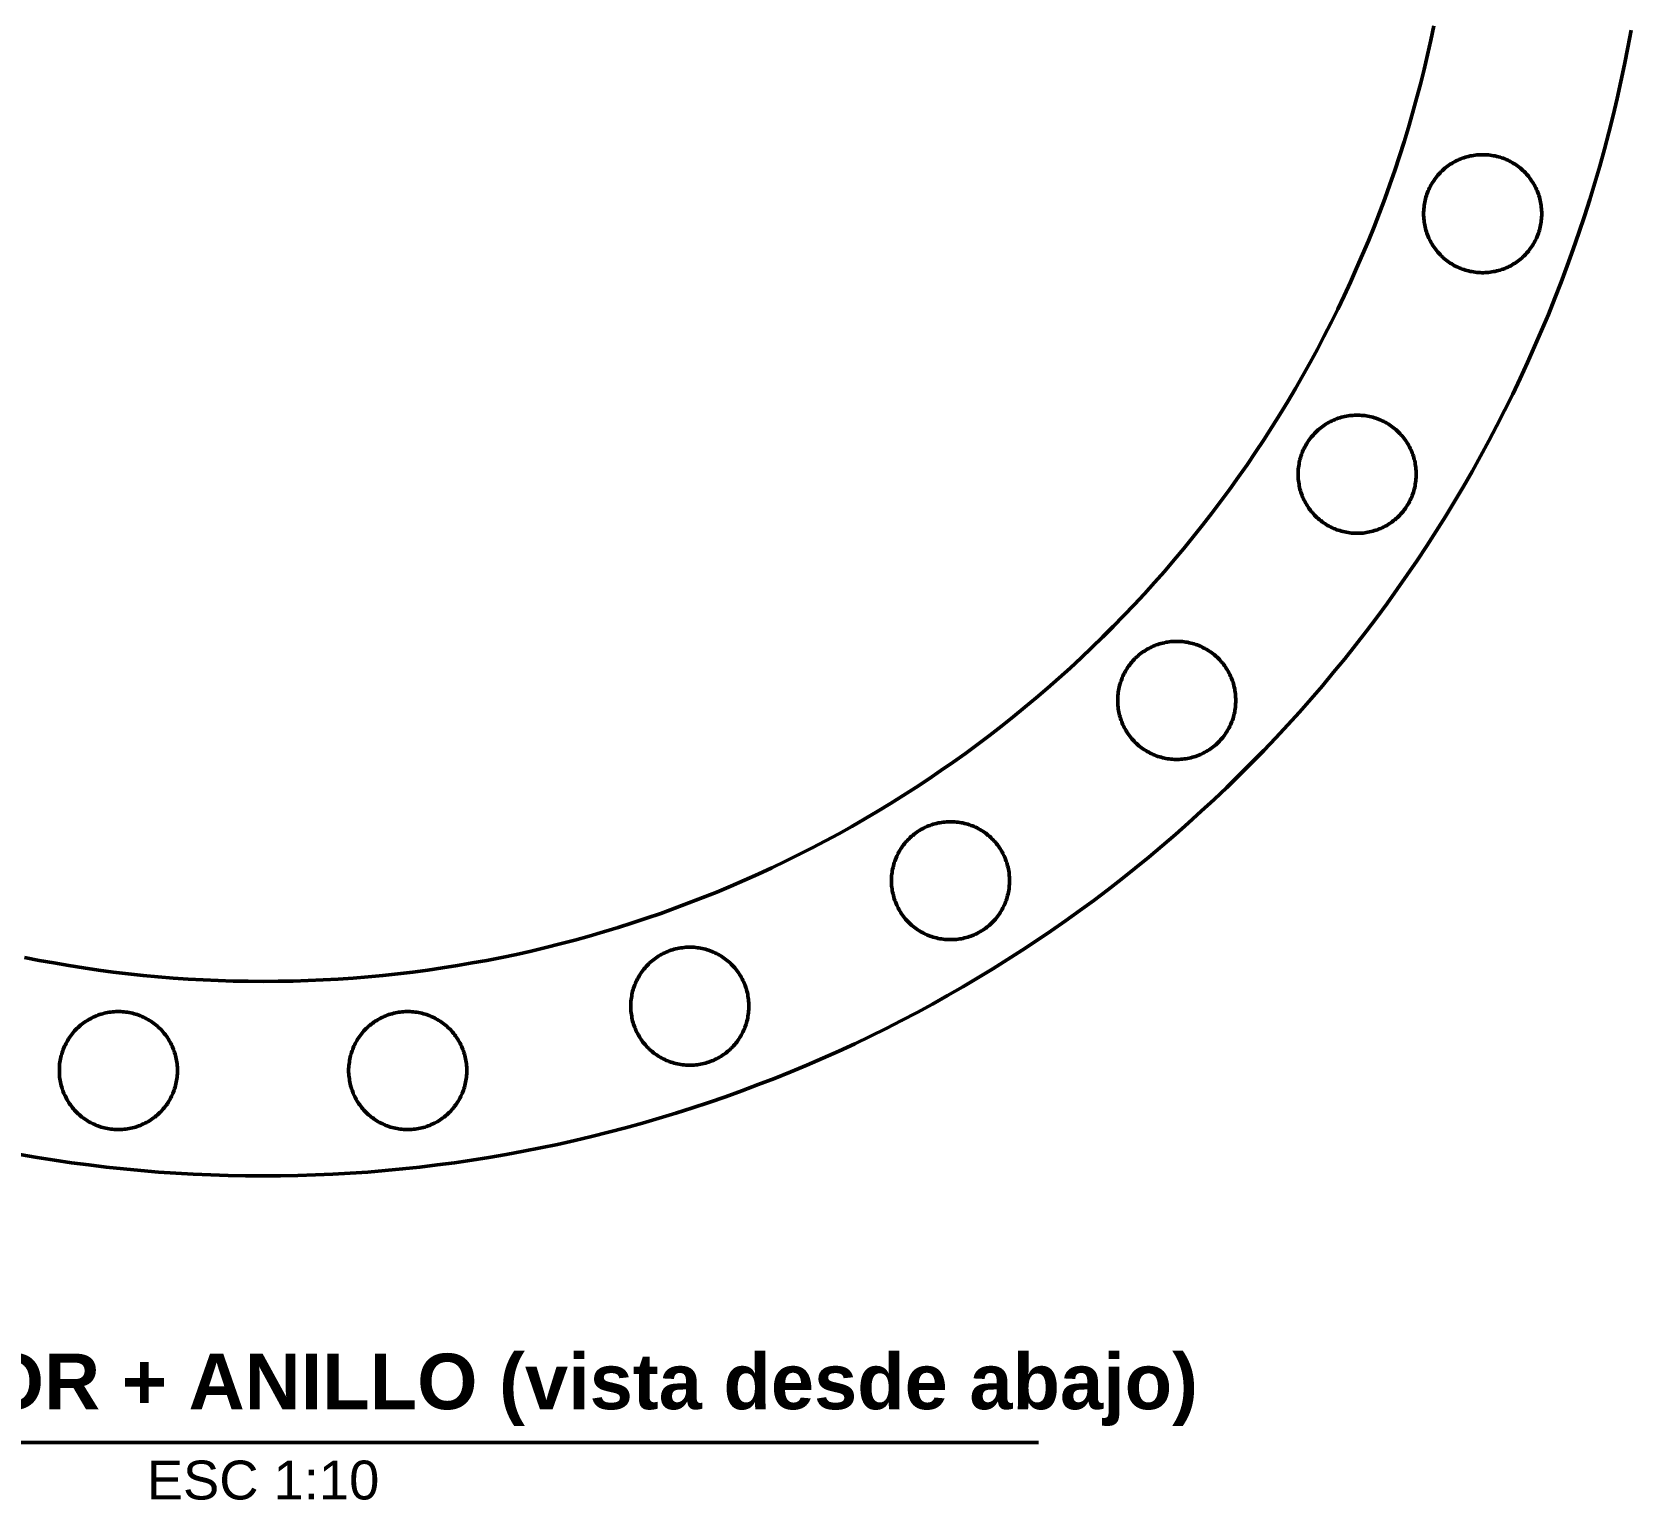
# Model space of a CAD drawing. Header units: millimetres. Extents: x 0 to 841, y 0 to 594.
# Drawn here: x 383.4 to 498.5, y 306.7 to 412.4 of the extents above; entities that cross this region are included whole.
import ezdxf
from ezdxf.enums import TextEntityAlignment as Align

# ---------------------------------------------------------------- set-up
doc = ezdxf.new("R2010")
doc.units = ezdxf.units.MM
doc.layers.add('TXT', color=7, linetype='CONTINUOUS', lineweight=25)
doc.layers.add('VIS', color=7, linetype='CONTINUOUS', lineweight=50)
doc.styles.add('STD', font='LiberationSans-Regular.ttf')
doc.styles.add('STDB', font='LiberationSans-Bold.ttf')

msp = doc.modelspace()

# ---------------------------------------------------------------- linework, layer by layer
at = {"layer": 'VIS'}
msp.add_line((344.2, 310.8), (455.8, 310.8), dxfattribs=at)
for points in [[(498.46, 412.5), (498.23, 411.26), (497.99, 410.03), (497.73, 408.8), (497.45, 407.57), (497.16, 406.35), (496.86, 405.13), (496.54, 403.92), (496.2, 402.7), (495.85, 401.5), (495.49, 400.3), (495.11, 399.1), (494.71, 397.91), (494.3, 396.72), (493.87, 395.54), (493.43, 394.36), (492.98, 393.19), (492.51, 392.02), (492.02, 390.86), (491.52, 389.71), (491.01, 388.56), (490.48, 387.42), (489.94, 386.29), (489.38, 385.16), (488.81, 384.04), (488.23, 382.93), (487.63, 381.82), (487.02, 380.73), (486.39, 379.64), (485.75, 378.56), (485.1, 377.48), (484.43, 376.42), (483.75, 375.36), (483.06, 374.31), (482.35, 373.27), (481.63, 372.24), (480.9, 371.22), (480.16, 370.21), (479.4, 369.21), (478.63, 368.21), (477.85, 367.23), (477.05, 366.26), (476.24, 365.29), (475.43, 364.34), (474.59, 363.4), (473.75, 362.47), (472.9, 361.55), (472.03, 360.63), (471.15, 359.74), (470.26, 358.85), (469.37, 357.97), (468.45, 357.1), (467.53, 356.25), (466.6, 355.41), (465.66, 354.57), (464.71, 353.76), (463.74, 352.95), (462.77, 352.15), (461.79, 351.37), (460.79, 350.6), (459.79, 349.84), (458.78, 349.1), (457.76, 348.37), (456.73, 347.65), (455.69, 346.94), (454.64, 346.25), (453.58, 345.57), (452.52, 344.9), (451.44, 344.25), (450.36, 343.61), (449.27, 342.98), (448.18, 342.37), (447.07, 341.77), (445.96, 341.19), (444.84, 340.62), (443.71, 340.06), (442.58, 339.52), (441.44, 338.99), (440.29, 338.48), (439.14, 337.98), (437.98, 337.49), (436.81, 337.02), (435.64, 336.57), (434.46, 336.13), (433.28, 335.7), (432.09, 335.29), (430.9, 334.89), (429.7, 334.51), (428.5, 334.15), (427.3, 333.8), (426.08, 333.46), (424.87, 333.14), (423.65, 332.84), (422.43, 332.55), (421.2, 332.27), (419.97, 332.01), (418.74, 331.77), (417.5, 331.54), (416.26, 331.33), (415.02, 331.13), (413.78, 330.95), (412.53, 330.79), (411.29, 330.64), (410.04, 330.5), (408.79, 330.39), (407.53, 330.28), (406.28, 330.2), (405.02, 330.13), (403.77, 330.07), (402.51, 330.03), (401.26, 330.01), (400, 330), (398.74, 330.01), (397.49, 330.03), (396.23, 330.07), (394.98, 330.13), (393.72, 330.2), (392.47, 330.28), (391.21, 330.39), (389.96, 330.5), (388.71, 330.64), (387.47, 330.79), (386.22, 330.95), (384.98, 331.13), (383.74, 331.33), (382.5, 331.54)], [(484.27, 412.82), (484.05, 411.77), (483.81, 410.71), (483.56, 409.66), (483.3, 408.61), (483.02, 407.57), (482.73, 406.53), (482.43, 405.49), (482.12, 404.45), (481.79, 403.42), (481.45, 402.4), (481.1, 401.38), (480.73, 400.36), (480.35, 399.35), (479.96, 398.34), (479.56, 397.34), (479.14, 396.34), (478.71, 395.35), (478.27, 394.36), (477.82, 393.38), (477.35, 392.41), (476.87, 391.44), (476.38, 390.48), (475.88, 389.52), (475.36, 388.57), (474.84, 387.63), (474.3, 386.69), (473.75, 385.76), (473.19, 384.83), (472.61, 383.92), (472.03, 383.01), (471.43, 382.11), (470.82, 381.21), (470.21, 380.33), (469.58, 379.45), (468.93, 378.58), (468.28, 377.72), (467.62, 376.86), (466.95, 376.02), (466.26, 375.18), (465.57, 374.35), (464.87, 373.53), (464.15, 372.72), (463.43, 371.92), (462.69, 371.13), (461.95, 370.35), (461.19, 369.57), (460.43, 368.81), (459.65, 368.05), (458.87, 367.31), (458.08, 366.57), (457.28, 365.85), (456.47, 365.13), (455.65, 364.43), (454.82, 363.74), (453.98, 363.05), (453.14, 362.38), (452.28, 361.72), (451.42, 361.07), (450.55, 360.42), (449.67, 359.79), (448.79, 359.18), (447.89, 358.57), (446.99, 357.97), (446.08, 357.39), (445.17, 356.81), (444.24, 356.25), (443.31, 355.7), (442.37, 355.16), (441.43, 354.64), (440.48, 354.12), (439.52, 353.62), (438.56, 353.13), (437.59, 352.65), (436.62, 352.18), (435.64, 351.73), (434.65, 351.29), (433.66, 350.86), (432.66, 350.44), (431.66, 350.04), (430.65, 349.65), (429.64, 349.27), (428.62, 348.9), (427.6, 348.55), (426.58, 348.21), (425.55, 347.88), (424.51, 347.57), (423.47, 347.27), (422.43, 346.98), (421.39, 346.7), (420.34, 346.44), (419.29, 346.19), (418.23, 345.95), (417.18, 345.73), (416.11, 345.52), (415.05, 345.33), (413.99, 345.15), (412.92, 344.98), (411.85, 344.82), (410.78, 344.68), (409.71, 344.55), (408.63, 344.43), (407.56, 344.33), (406.48, 344.24), (405.4, 344.17), (404.32, 344.11), (403.24, 344.06), (402.16, 344.03), (401.08, 344.01), (400, 344), (398.92, 344.01), (397.84, 344.03), (396.76, 344.06), (395.68, 344.11), (394.6, 344.17), (393.52, 344.24), (392.44, 344.33), (391.37, 344.43), (390.29, 344.55), (389.22, 344.68), (388.15, 344.82), (387.08, 344.98), (386.01, 345.15), (384.95, 345.33), (383.89, 345.52), (382.82, 345.73)], [(484.27, 412.82), (484.05, 411.77), (483.81, 410.71), (483.56, 409.66), (483.3, 408.61), (483.02, 407.57), (482.73, 406.53), (482.43, 405.49), (482.12, 404.45), (481.79, 403.42), (481.45, 402.4), (481.1, 401.38), (480.73, 400.36), (480.35, 399.35), (479.96, 398.34), (479.56, 397.34), (479.14, 396.34), (478.71, 395.35), (478.27, 394.36), (477.82, 393.38), (477.35, 392.41), (476.87, 391.44), (476.38, 390.48), (475.88, 389.52), (475.36, 388.57), (474.84, 387.63), (474.3, 386.69), (473.75, 385.76), (473.19, 384.83), (472.61, 383.92), (472.03, 383.01), (471.43, 382.11), (470.82, 381.21), (470.21, 380.33), (469.58, 379.45), (468.93, 378.58), (468.28, 377.72), (467.62, 376.86), (466.95, 376.02), (466.26, 375.18), (465.57, 374.35), (464.87, 373.53), (464.15, 372.72), (463.43, 371.92), (462.69, 371.13), (461.95, 370.35), (461.19, 369.57), (460.43, 368.81), (459.65, 368.05), (458.87, 367.31), (458.08, 366.57), (457.28, 365.85), (456.47, 365.13), (455.65, 364.43), (454.82, 363.74), (453.98, 363.05), (453.14, 362.38), (452.28, 361.72), (451.42, 361.07), (450.55, 360.42), (449.67, 359.79), (448.79, 359.18), (447.89, 358.57), (446.99, 357.97), (446.08, 357.39), (445.17, 356.81), (444.24, 356.25), (443.31, 355.7), (442.37, 355.16), (441.43, 354.64), (440.48, 354.12), (439.52, 353.62), (438.56, 353.13), (437.59, 352.65), (436.62, 352.18), (435.64, 351.73), (434.65, 351.29), (433.66, 350.86), (432.66, 350.44), (431.66, 350.04), (430.65, 349.65), (429.64, 349.27), (428.62, 348.9), (427.6, 348.55), (426.58, 348.21), (425.55, 347.88), (424.51, 347.57), (423.47, 347.27), (422.43, 346.98), (421.39, 346.7), (420.34, 346.44), (419.29, 346.19), (418.23, 345.95), (417.18, 345.73), (416.11, 345.52), (415.05, 345.33), (413.99, 345.15), (412.92, 344.98), (411.85, 344.82), (410.78, 344.68), (409.71, 344.55), (408.63, 344.43), (407.56, 344.33), (406.48, 344.24), (405.4, 344.17), (404.32, 344.11), (403.24, 344.06), (402.16, 344.03), (401.08, 344.01), (400, 344), (398.92, 344.01), (397.84, 344.03), (396.76, 344.06), (395.68, 344.11), (394.6, 344.17), (393.52, 344.24), (392.44, 344.33), (391.37, 344.43), (390.29, 344.55), (389.22, 344.68), (388.15, 344.82), (387.08, 344.98), (386.01, 345.15), (384.95, 345.33), (383.89, 345.52), (382.82, 345.73)], [(492.03, 399.28), (492.03, 399.4), (492.02, 399.52), (492.02, 399.64), (492, 399.76), (491.99, 399.88), (491.97, 400), (491.95, 400.12), (491.92, 400.24), (491.89, 400.35), (491.86, 400.47), (491.83, 400.59), (491.79, 400.7), (491.75, 400.81), (491.7, 400.92), (491.65, 401.03), (491.6, 401.14), (491.55, 401.25), (491.49, 401.36), (491.43, 401.46), (491.37, 401.56), (491.3, 401.66), (491.23, 401.76), (491.16, 401.86), (491.09, 401.95), (491.01, 402.05), (490.93, 402.14), (490.85, 402.22), (490.77, 402.31), (490.68, 402.39), (490.59, 402.47), (490.5, 402.55), (490.4, 402.63), (490.31, 402.7), (490.21, 402.77), (490.11, 402.84), (490.01, 402.9), (489.91, 402.96), (489.8, 403.02), (489.69, 403.08), (489.59, 403.13), (489.48, 403.18), (489.37, 403.23), (489.25, 403.27), (489.14, 403.31), (489.03, 403.35), (488.91, 403.38), (488.79, 403.41), (488.68, 403.44), (488.56, 403.46), (488.44, 403.48), (488.32, 403.5), (488.2, 403.51), (488.08, 403.52), (487.96, 403.53), (487.84, 403.53), (487.72, 403.53), (487.6, 403.53), (487.48, 403.52), (487.36, 403.51), (487.24, 403.5), (487.12, 403.48), (487, 403.46), (486.89, 403.44), (486.77, 403.41), (486.65, 403.38), (486.54, 403.35), (486.42, 403.31), (486.31, 403.27), (486.2, 403.23), (486.09, 403.18), (485.98, 403.13), (485.87, 403.08), (485.76, 403.02), (485.66, 402.96), (485.55, 402.9), (485.45, 402.84), (485.35, 402.77), (485.25, 402.7), (485.16, 402.63), (485.06, 402.55), (484.97, 402.47), (484.88, 402.39), (484.8, 402.31), (484.71, 402.22), (484.63, 402.14), (484.55, 402.05), (484.47, 401.95), (484.4, 401.86), (484.33, 401.76), (484.26, 401.66), (484.19, 401.56), (484.13, 401.46), (484.07, 401.36), (484.01, 401.25), (483.96, 401.14), (483.91, 401.03), (483.86, 400.92), (483.82, 400.81), (483.77, 400.7), (483.74, 400.59), (483.7, 400.47), (483.67, 400.35), (483.64, 400.24), (483.61, 400.12), (483.59, 400), (483.57, 399.88), (483.56, 399.76), (483.55, 399.64), (483.54, 399.52), (483.53, 399.4), (483.53, 399.28), (483.53, 399.16), (483.54, 399.04), (483.55, 398.92), (483.56, 398.8), (483.57, 398.68), (483.59, 398.57), (483.61, 398.45), (483.64, 398.33), (483.67, 398.21), (483.7, 398.1), (483.74, 397.98), (483.77, 397.87), (483.82, 397.76), (483.86, 397.64), (483.91, 397.53), (483.96, 397.42), (484.01, 397.32), (484.07, 397.21), (484.13, 397.11), (484.19, 397), (484.26, 396.9), (484.33, 396.81), (484.4, 396.71), (484.47, 396.61), (484.55, 396.52), (484.63, 396.43), (484.71, 396.34), (484.8, 396.26), (484.88, 396.17), (484.97, 396.09), (485.06, 396.02), (485.16, 395.94), (485.25, 395.87), (485.35, 395.8), (485.45, 395.73), (485.55, 395.67), (485.66, 395.6), (485.76, 395.54), (485.87, 395.49), (485.98, 395.44), (486.09, 395.39), (486.2, 395.34), (486.31, 395.3), (486.42, 395.26), (486.54, 395.22), (486.65, 395.19), (486.77, 395.16), (486.89, 395.13), (487, 395.11), (487.12, 395.09), (487.24, 395.07), (487.36, 395.05), (487.48, 395.04), (487.6, 395.04), (487.72, 395.03), (487.84, 395.03), (487.96, 395.04), (488.08, 395.04), (488.2, 395.05), (488.32, 395.07), (488.44, 395.09), (488.56, 395.11), (488.68, 395.13), (488.79, 395.16), (488.91, 395.19), (489.03, 395.22), (489.14, 395.26), (489.25, 395.3), (489.37, 395.34), (489.48, 395.39), (489.59, 395.44), (489.69, 395.49), (489.8, 395.54), (489.91, 395.6), (490.01, 395.67), (490.11, 395.73), (490.21, 395.8), (490.31, 395.87), (490.4, 395.94), (490.5, 396.02), (490.59, 396.09), (490.68, 396.17), (490.77, 396.26), (490.85, 396.34), (490.93, 396.43), (491.01, 396.52), (491.09, 396.61), (491.16, 396.71), (491.23, 396.81), (491.3, 396.9), (491.37, 397), (491.43, 397.11), (491.49, 397.21), (491.55, 397.32), (491.6, 397.42), (491.65, 397.53), (491.7, 397.64), (491.75, 397.76), (491.79, 397.87), (491.83, 397.98), (491.86, 398.1), (491.89, 398.21), (491.92, 398.33), (491.95, 398.45), (491.97, 398.57), (491.99, 398.68), (492, 398.8), (492.02, 398.92), (492.02, 399.04), (492.03, 399.16), (492.03, 399.28)], [(483, 380.52), (482.99, 380.64), (482.99, 380.76), (482.98, 380.88), (482.97, 381), (482.95, 381.12), (482.93, 381.24), (482.91, 381.36), (482.89, 381.48), (482.86, 381.59), (482.83, 381.71), (482.79, 381.82), (482.75, 381.94), (482.71, 382.05), (482.67, 382.16), (482.62, 382.27), (482.57, 382.38), (482.51, 382.49), (482.46, 382.59), (482.4, 382.7), (482.33, 382.8), (482.27, 382.9), (482.2, 383), (482.13, 383.1), (482.05, 383.19), (481.98, 383.28), (481.9, 383.37), (481.81, 383.46), (481.73, 383.55), (481.64, 383.63), (481.55, 383.71), (481.46, 383.79), (481.37, 383.87), (481.27, 383.94), (481.17, 384.01), (481.08, 384.08), (480.97, 384.14), (480.87, 384.2), (480.77, 384.26), (480.66, 384.32), (480.55, 384.37), (480.44, 384.42), (480.33, 384.46), (480.22, 384.51), (480.1, 384.55), (479.99, 384.58), (479.87, 384.62), (479.76, 384.65), (479.64, 384.68), (479.52, 384.7), (479.4, 384.72), (479.29, 384.74), (479.17, 384.75), (479.05, 384.76), (478.93, 384.77), (478.81, 384.77), (478.69, 384.77), (478.56, 384.77), (478.44, 384.76), (478.33, 384.75), (478.21, 384.74), (478.09, 384.72), (477.97, 384.7), (477.85, 384.68), (477.73, 384.65), (477.62, 384.62), (477.5, 384.58), (477.39, 384.55), (477.27, 384.51), (477.16, 384.46), (477.05, 384.42), (476.94, 384.37), (476.83, 384.32), (476.73, 384.26), (476.62, 384.2), (476.52, 384.14), (476.42, 384.08), (476.32, 384.01), (476.22, 383.94), (476.12, 383.87), (476.03, 383.79), (475.94, 383.71), (475.85, 383.63), (475.76, 383.55), (475.68, 383.46), (475.6, 383.37), (475.52, 383.28), (475.44, 383.19), (475.36, 383.1), (475.29, 383), (475.22, 382.9), (475.16, 382.8), (475.1, 382.7), (475.04, 382.59), (474.98, 382.49), (474.92, 382.38), (474.87, 382.27), (474.82, 382.16), (474.78, 382.05), (474.74, 381.94), (474.7, 381.82), (474.66, 381.71), (474.63, 381.59), (474.6, 381.48), (474.58, 381.36), (474.56, 381.24), (474.54, 381.12), (474.52, 381), (474.51, 380.88), (474.5, 380.76), (474.5, 380.64), (474.5, 380.52), (474.5, 380.4), (474.5, 380.28), (474.51, 380.16), (474.52, 380.04), (474.54, 379.92), (474.56, 379.8), (474.58, 379.68), (474.6, 379.57), (474.63, 379.45), (474.66, 379.33), (474.7, 379.22), (474.74, 379.11), (474.78, 378.99), (474.82, 378.88), (474.87, 378.77), (474.92, 378.66), (474.98, 378.55), (475.04, 378.45), (475.1, 378.34), (475.16, 378.24), (475.22, 378.14), (475.29, 378.04), (475.36, 377.95), (475.44, 377.85), (475.52, 377.76), (475.6, 377.67), (475.68, 377.58), (475.76, 377.49), (475.85, 377.41), (475.94, 377.33), (476.03, 377.25), (476.12, 377.18), (476.22, 377.1), (476.32, 377.03), (476.42, 376.97), (476.52, 376.9), (476.62, 376.84), (476.73, 376.78), (476.83, 376.73), (476.94, 376.67), (477.05, 376.62), (477.16, 376.58), (477.27, 376.53), (477.39, 376.49), (477.5, 376.46), (477.62, 376.42), (477.73, 376.39), (477.85, 376.37), (477.97, 376.34), (478.09, 376.32), (478.21, 376.31), (478.33, 376.29), (478.44, 376.28), (478.56, 376.27), (478.69, 376.27), (478.81, 376.27), (478.93, 376.27), (479.05, 376.28), (479.17, 376.29), (479.29, 376.31), (479.4, 376.32), (479.52, 376.34), (479.64, 376.37), (479.76, 376.39), (479.87, 376.42), (479.99, 376.46), (480.1, 376.49), (480.22, 376.53), (480.33, 376.58), (480.44, 376.62), (480.55, 376.67), (480.66, 376.73), (480.77, 376.78), (480.87, 376.84), (480.97, 376.9), (481.08, 376.97), (481.17, 377.03), (481.27, 377.1), (481.37, 377.18), (481.46, 377.25), (481.55, 377.33), (481.64, 377.41), (481.73, 377.49), (481.81, 377.58), (481.9, 377.67), (481.98, 377.76), (482.05, 377.85), (482.13, 377.95), (482.2, 378.04), (482.27, 378.14), (482.33, 378.24), (482.4, 378.34), (482.46, 378.45), (482.51, 378.55), (482.57, 378.66), (482.62, 378.77), (482.67, 378.88), (482.71, 378.99), (482.75, 379.11), (482.79, 379.22), (482.83, 379.33), (482.86, 379.45), (482.89, 379.57), (482.91, 379.68), (482.93, 379.8), (482.95, 379.92), (482.97, 380.04), (482.98, 380.16), (482.99, 380.28), (482.99, 380.4), (483, 380.52)], [(470.01, 364.24), (470.01, 364.36), (470, 364.48), (470, 364.6), (469.98, 364.72), (469.97, 364.84), (469.95, 364.96), (469.93, 365.08), (469.9, 365.19), (469.87, 365.31), (469.84, 365.43), (469.81, 365.54), (469.77, 365.65), (469.73, 365.77), (469.68, 365.88), (469.63, 365.99), (469.58, 366.1), (469.53, 366.21), (469.47, 366.31), (469.41, 366.42), (469.35, 366.52), (469.28, 366.62), (469.21, 366.72), (469.14, 366.81), (469.07, 366.91), (468.99, 367), (468.91, 367.09), (468.83, 367.18), (468.74, 367.27), (468.66, 367.35), (468.57, 367.43), (468.48, 367.51), (468.38, 367.58), (468.29, 367.66), (468.19, 367.73), (468.09, 367.79), (467.99, 367.86), (467.89, 367.92), (467.78, 367.98), (467.67, 368.03), (467.57, 368.09), (467.46, 368.14), (467.35, 368.18), (467.23, 368.23), (467.12, 368.27), (467.01, 368.3), (466.89, 368.34), (466.77, 368.37), (466.66, 368.39), (466.54, 368.42), (466.42, 368.44), (466.3, 368.45), (466.18, 368.47), (466.06, 368.48), (465.94, 368.49), (465.82, 368.49), (465.7, 368.49), (465.58, 368.49), (465.46, 368.48), (465.34, 368.47), (465.22, 368.45), (465.1, 368.44), (464.98, 368.42), (464.87, 368.39), (464.75, 368.37), (464.63, 368.34), (464.52, 368.3), (464.4, 368.27), (464.29, 368.23), (464.18, 368.18), (464.07, 368.14), (463.96, 368.09), (463.85, 368.03), (463.74, 367.98), (463.64, 367.92), (463.53, 367.86), (463.43, 367.79), (463.33, 367.73), (463.23, 367.66), (463.14, 367.58), (463.04, 367.51), (462.95, 367.43), (462.86, 367.35), (462.78, 367.27), (462.69, 367.18), (462.61, 367.09), (462.53, 367), (462.45, 366.91), (462.38, 366.81), (462.31, 366.72), (462.24, 366.62), (462.17, 366.52), (462.11, 366.42), (462.05, 366.31), (461.99, 366.21), (461.94, 366.1), (461.89, 365.99), (461.84, 365.88), (461.8, 365.77), (461.75, 365.65), (461.72, 365.54), (461.68, 365.43), (461.65, 365.31), (461.62, 365.19), (461.59, 365.08), (461.57, 364.96), (461.55, 364.84), (461.54, 364.72), (461.53, 364.6), (461.52, 364.48), (461.51, 364.36), (461.51, 364.24), (461.51, 364.12), (461.52, 364), (461.53, 363.88), (461.54, 363.76), (461.55, 363.64), (461.57, 363.52), (461.59, 363.4), (461.62, 363.28), (461.65, 363.17), (461.68, 363.05), (461.72, 362.94), (461.75, 362.82), (461.8, 362.71), (461.84, 362.6), (461.89, 362.49), (461.94, 362.38), (461.99, 362.27), (462.05, 362.17), (462.11, 362.06), (462.17, 361.96), (462.24, 361.86), (462.31, 361.76), (462.38, 361.66), (462.45, 361.57), (462.53, 361.48), (462.61, 361.39), (462.69, 361.3), (462.78, 361.21), (462.86, 361.13), (462.95, 361.05), (463.04, 360.97), (463.14, 360.89), (463.23, 360.82), (463.33, 360.75), (463.43, 360.68), (463.53, 360.62), (463.64, 360.56), (463.74, 360.5), (463.85, 360.44), (463.96, 360.39), (464.07, 360.34), (464.18, 360.3), (464.29, 360.25), (464.4, 360.21), (464.52, 360.18), (464.63, 360.14), (464.75, 360.11), (464.87, 360.08), (464.98, 360.06), (465.1, 360.04), (465.22, 360.02), (465.34, 360.01), (465.46, 360), (465.58, 359.99), (465.7, 359.99), (465.82, 359.99), (465.94, 359.99), (466.06, 360), (466.18, 360.01), (466.3, 360.02), (466.42, 360.04), (466.54, 360.06), (466.66, 360.08), (466.77, 360.11), (466.89, 360.14), (467.01, 360.18), (467.12, 360.21), (467.23, 360.25), (467.35, 360.3), (467.46, 360.34), (467.57, 360.39), (467.67, 360.44), (467.78, 360.5), (467.89, 360.56), (467.99, 360.62), (468.09, 360.68), (468.19, 360.75), (468.29, 360.82), (468.38, 360.89), (468.48, 360.97), (468.57, 361.05), (468.66, 361.13), (468.74, 361.21), (468.83, 361.3), (468.91, 361.39), (468.99, 361.48), (469.07, 361.57), (469.14, 361.66), (469.21, 361.76), (469.28, 361.86), (469.35, 361.96), (469.41, 362.06), (469.47, 362.17), (469.53, 362.27), (469.58, 362.38), (469.63, 362.49), (469.68, 362.6), (469.73, 362.71), (469.77, 362.82), (469.81, 362.94), (469.84, 363.05), (469.87, 363.17), (469.9, 363.28), (469.93, 363.4), (469.95, 363.52), (469.97, 363.64), (469.98, 363.76), (470, 363.88), (470, 364), (470.01, 364.12), (470.01, 364.24)], [(453.73, 351.25), (453.73, 351.37), (453.72, 351.5), (453.71, 351.62), (453.7, 351.73), (453.69, 351.85), (453.67, 351.97), (453.65, 352.09), (453.62, 352.21), (453.59, 352.33), (453.56, 352.44), (453.52, 352.56), (453.49, 352.67), (453.44, 352.78), (453.4, 352.89), (453.35, 353.01), (453.3, 353.11), (453.25, 353.22), (453.19, 353.33), (453.13, 353.43), (453.07, 353.53), (453, 353.63), (452.93, 353.73), (452.86, 353.83), (452.79, 353.92), (452.71, 354.02), (452.63, 354.11), (452.55, 354.2), (452.46, 354.28), (452.38, 354.36), (452.29, 354.45), (452.2, 354.52), (452.1, 354.6), (452.01, 354.67), (451.91, 354.74), (451.81, 354.81), (451.71, 354.87), (451.6, 354.94), (451.5, 354.99), (451.39, 355.05), (451.28, 355.1), (451.17, 355.15), (451.06, 355.2), (450.95, 355.24), (450.84, 355.28), (450.72, 355.32), (450.61, 355.35), (450.49, 355.38), (450.37, 355.41), (450.26, 355.43), (450.14, 355.45), (450.02, 355.47), (449.9, 355.48), (449.78, 355.49), (449.66, 355.5), (449.54, 355.5), (449.42, 355.5), (449.3, 355.5), (449.18, 355.49), (449.06, 355.48), (448.94, 355.47), (448.82, 355.45), (448.7, 355.43), (448.58, 355.41), (448.47, 355.38), (448.35, 355.35), (448.23, 355.32), (448.12, 355.28), (448.01, 355.24), (447.89, 355.2), (447.78, 355.15), (447.67, 355.1), (447.57, 355.05), (447.46, 354.99), (447.35, 354.94), (447.25, 354.87), (447.15, 354.81), (447.05, 354.74), (446.95, 354.67), (446.86, 354.6), (446.76, 354.52), (446.67, 354.45), (446.58, 354.36), (446.5, 354.28), (446.41, 354.2), (446.33, 354.11), (446.25, 354.02), (446.17, 353.92), (446.1, 353.83), (446.03, 353.73), (445.96, 353.63), (445.89, 353.53), (445.83, 353.43), (445.77, 353.33), (445.71, 353.22), (445.66, 353.11), (445.61, 353.01), (445.56, 352.89), (445.51, 352.78), (445.47, 352.67), (445.43, 352.56), (445.4, 352.44), (445.37, 352.33), (445.34, 352.21), (445.31, 352.09), (445.29, 351.97), (445.27, 351.85), (445.26, 351.73), (445.24, 351.62), (445.24, 351.5), (445.23, 351.37), (445.23, 351.25), (445.23, 351.13), (445.24, 351.01), (445.24, 350.89), (445.26, 350.77), (445.27, 350.66), (445.29, 350.54), (445.31, 350.42), (445.34, 350.3), (445.37, 350.18), (445.4, 350.07), (445.43, 349.95), (445.47, 349.84), (445.51, 349.73), (445.56, 349.61), (445.61, 349.5), (445.66, 349.4), (445.71, 349.29), (445.77, 349.18), (445.83, 349.08), (445.89, 348.98), (445.96, 348.87), (446.03, 348.78), (446.1, 348.68), (446.17, 348.58), (446.25, 348.49), (446.33, 348.4), (446.41, 348.31), (446.5, 348.23), (446.58, 348.15), (446.67, 348.06), (446.76, 347.99), (446.86, 347.91), (446.95, 347.84), (447.05, 347.77), (447.15, 347.7), (447.25, 347.64), (447.35, 347.57), (447.46, 347.52), (447.57, 347.46), (447.67, 347.41), (447.78, 347.36), (447.89, 347.31), (448.01, 347.27), (448.12, 347.23), (448.23, 347.19), (448.35, 347.16), (448.47, 347.13), (448.58, 347.1), (448.7, 347.08), (448.82, 347.06), (448.94, 347.04), (449.06, 347.03), (449.18, 347.02), (449.3, 347.01), (449.42, 347.01), (449.54, 347.01), (449.66, 347.01), (449.78, 347.02), (449.9, 347.03), (450.02, 347.04), (450.14, 347.06), (450.26, 347.08), (450.37, 347.1), (450.49, 347.13), (450.61, 347.16), (450.72, 347.19), (450.84, 347.23), (450.95, 347.27), (451.06, 347.31), (451.17, 347.36), (451.28, 347.41), (451.39, 347.46), (451.5, 347.52), (451.6, 347.57), (451.71, 347.64), (451.81, 347.7), (451.91, 347.77), (452.01, 347.84), (452.1, 347.91), (452.2, 347.99), (452.29, 348.06), (452.38, 348.15), (452.46, 348.23), (452.55, 348.31), (452.63, 348.4), (452.71, 348.49), (452.79, 348.58), (452.86, 348.68), (452.93, 348.78), (453, 348.87), (453.07, 348.98), (453.13, 349.08), (453.19, 349.18), (453.25, 349.29), (453.3, 349.4), (453.35, 349.5), (453.4, 349.61), (453.44, 349.73), (453.49, 349.84), (453.52, 349.95), (453.56, 350.07), (453.59, 350.18), (453.62, 350.3), (453.65, 350.42), (453.67, 350.54), (453.69, 350.66), (453.7, 350.77), (453.71, 350.89), (453.72, 351.01), (453.73, 351.13), (453.73, 351.25)], [(434.97, 342.22), (434.96, 342.34), (434.96, 342.46), (434.95, 342.58), (434.94, 342.7), (434.92, 342.82), (434.9, 342.94), (434.88, 343.06), (434.86, 343.17), (434.83, 343.29), (434.8, 343.41), (434.76, 343.52), (434.72, 343.63), (434.68, 343.75), (434.64, 343.86), (434.59, 343.97), (434.54, 344.08), (434.48, 344.19), (434.43, 344.29), (434.37, 344.4), (434.3, 344.5), (434.24, 344.6), (434.17, 344.7), (434.1, 344.79), (434.02, 344.89), (433.95, 344.98), (433.87, 345.07), (433.78, 345.16), (433.7, 345.25), (433.61, 345.33), (433.52, 345.41), (433.43, 345.49), (433.34, 345.56), (433.24, 345.64), (433.15, 345.71), (433.05, 345.77), (432.94, 345.84), (432.84, 345.9), (432.74, 345.96), (432.63, 346.01), (432.52, 346.07), (432.41, 346.12), (432.3, 346.16), (432.19, 346.21), (432.07, 346.25), (431.96, 346.28), (431.84, 346.32), (431.73, 346.35), (431.61, 346.37), (431.49, 346.4), (431.37, 346.42), (431.26, 346.43), (431.14, 346.45), (431.02, 346.46), (430.9, 346.47), (430.78, 346.47), (430.66, 346.47), (430.54, 346.47), (430.42, 346.46), (430.3, 346.45), (430.18, 346.43), (430.06, 346.42), (429.94, 346.4), (429.82, 346.37), (429.7, 346.35), (429.59, 346.32), (429.47, 346.28), (429.36, 346.25), (429.24, 346.21), (429.13, 346.16), (429.02, 346.12), (428.91, 346.07), (428.8, 346.01), (428.7, 345.96), (428.59, 345.9), (428.49, 345.84), (428.39, 345.77), (428.29, 345.71), (428.19, 345.64), (428.09, 345.56), (428, 345.49), (427.91, 345.41), (427.82, 345.33), (427.73, 345.25), (427.65, 345.16), (427.57, 345.07), (427.49, 344.98), (427.41, 344.89), (427.34, 344.79), (427.26, 344.7), (427.19, 344.6), (427.13, 344.5), (427.07, 344.4), (427.01, 344.29), (426.95, 344.19), (426.89, 344.08), (426.84, 343.97), (426.8, 343.86), (426.75, 343.75), (426.71, 343.63), (426.67, 343.52), (426.64, 343.41), (426.6, 343.29), (426.57, 343.17), (426.55, 343.06), (426.53, 342.94), (426.51, 342.82), (426.49, 342.7), (426.48, 342.58), (426.47, 342.46), (426.47, 342.34), (426.47, 342.22), (426.47, 342.1), (426.47, 341.98), (426.48, 341.86), (426.49, 341.74), (426.51, 341.62), (426.53, 341.5), (426.55, 341.38), (426.57, 341.26), (426.6, 341.15), (426.64, 341.03), (426.67, 340.92), (426.71, 340.8), (426.75, 340.69), (426.8, 340.58), (426.84, 340.47), (426.89, 340.36), (426.95, 340.25), (427.01, 340.15), (427.07, 340.04), (427.13, 339.94), (427.19, 339.84), (427.26, 339.74), (427.34, 339.64), (427.41, 339.55), (427.49, 339.46), (427.57, 339.37), (427.65, 339.28), (427.73, 339.19), (427.82, 339.11), (427.91, 339.03), (428, 338.95), (428.09, 338.87), (428.19, 338.8), (428.29, 338.73), (428.39, 338.66), (428.49, 338.6), (428.59, 338.54), (428.7, 338.48), (428.8, 338.42), (428.91, 338.37), (429.02, 338.32), (429.13, 338.28), (429.24, 338.23), (429.36, 338.19), (429.47, 338.16), (429.59, 338.12), (429.7, 338.09), (429.82, 338.06), (429.94, 338.04), (430.06, 338.02), (430.18, 338), (430.3, 337.99), (430.42, 337.98), (430.54, 337.97), (430.66, 337.97), (430.78, 337.97), (430.9, 337.97), (431.02, 337.98), (431.14, 337.99), (431.26, 338), (431.37, 338.02), (431.49, 338.04), (431.61, 338.06), (431.73, 338.09), (431.84, 338.12), (431.96, 338.16), (432.07, 338.19), (432.19, 338.23), (432.3, 338.28), (432.41, 338.32), (432.52, 338.37), (432.63, 338.42), (432.74, 338.48), (432.84, 338.54), (432.94, 338.6), (433.05, 338.66), (433.15, 338.73), (433.24, 338.8), (433.34, 338.87), (433.43, 338.95), (433.52, 339.03), (433.61, 339.11), (433.7, 339.19), (433.78, 339.28), (433.87, 339.37), (433.95, 339.46), (434.02, 339.55), (434.1, 339.64), (434.17, 339.74), (434.24, 339.84), (434.3, 339.94), (434.37, 340.04), (434.43, 340.15), (434.48, 340.25), (434.54, 340.36), (434.59, 340.47), (434.64, 340.58), (434.68, 340.69), (434.72, 340.8), (434.76, 340.92), (434.8, 341.03), (434.83, 341.15), (434.86, 341.26), (434.88, 341.38), (434.9, 341.5), (434.92, 341.62), (434.94, 341.74), (434.95, 341.86), (434.96, 341.98), (434.96, 342.1), (434.97, 342.22)], [(393.84, 337.58), (393.84, 337.71), (393.83, 337.83), (393.82, 337.95), (393.81, 338.06), (393.79, 338.18), (393.78, 338.3), (393.75, 338.42), (393.73, 338.54), (393.7, 338.66), (393.67, 338.77), (393.63, 338.89), (393.59, 339), (393.55, 339.11), (393.51, 339.23), (393.46, 339.34), (393.41, 339.44), (393.35, 339.55), (393.3, 339.66), (393.24, 339.76), (393.17, 339.86), (393.11, 339.96), (393.04, 340.06), (392.97, 340.16), (392.89, 340.25), (392.82, 340.35), (392.74, 340.44), (392.66, 340.53), (392.57, 340.61), (392.48, 340.69), (392.4, 340.78), (392.3, 340.85), (392.21, 340.93), (392.11, 341), (392.02, 341.07), (391.92, 341.14), (391.82, 341.2), (391.71, 341.27), (391.61, 341.32), (391.5, 341.38), (391.39, 341.43), (391.28, 341.48), (391.17, 341.53), (391.06, 341.57), (390.95, 341.61), (390.83, 341.65), (390.72, 341.68), (390.6, 341.71), (390.48, 341.74), (390.36, 341.76), (390.25, 341.78), (390.13, 341.8), (390.01, 341.81), (389.89, 341.82), (389.77, 341.83), (389.65, 341.83), (389.53, 341.83), (389.41, 341.83), (389.29, 341.82), (389.17, 341.81), (389.05, 341.8), (388.93, 341.78), (388.81, 341.76), (388.69, 341.74), (388.57, 341.71), (388.46, 341.68), (388.34, 341.65), (388.23, 341.61), (388.11, 341.57), (388, 341.53), (387.89, 341.48), (387.78, 341.43), (387.67, 341.38), (387.57, 341.32), (387.46, 341.27), (387.36, 341.2), (387.26, 341.14), (387.16, 341.07), (387.06, 341), (386.96, 340.93), (386.87, 340.85), (386.78, 340.78), (386.69, 340.69), (386.6, 340.61), (386.52, 340.53), (386.44, 340.44), (386.36, 340.35), (386.28, 340.25), (386.21, 340.16), (386.13, 340.06), (386.07, 339.96), (386, 339.86), (385.94, 339.76), (385.88, 339.66), (385.82, 339.55), (385.77, 339.44), (385.71, 339.34), (385.67, 339.23), (385.62, 339.11), (385.58, 339), (385.54, 338.89), (385.51, 338.77), (385.47, 338.66), (385.45, 338.54), (385.42, 338.42), (385.4, 338.3), (385.38, 338.18), (385.36, 338.06), (385.35, 337.95), (385.34, 337.83), (385.34, 337.71), (385.34, 337.58), (385.34, 337.46), (385.34, 337.34), (385.35, 337.22), (385.36, 337.1), (385.38, 336.99), (385.4, 336.87), (385.42, 336.75), (385.45, 336.63), (385.47, 336.51), (385.51, 336.4), (385.54, 336.28), (385.58, 336.17), (385.62, 336.06), (385.67, 335.94), (385.71, 335.83), (385.77, 335.73), (385.82, 335.62), (385.88, 335.51), (385.94, 335.41), (386, 335.31), (386.07, 335.2), (386.13, 335.11), (386.21, 335.01), (386.28, 334.91), (386.36, 334.82), (386.44, 334.73), (386.52, 334.64), (386.6, 334.56), (386.69, 334.48), (386.78, 334.39), (386.87, 334.32), (386.96, 334.24), (387.06, 334.17), (387.16, 334.1), (387.26, 334.03), (387.36, 333.97), (387.46, 333.9), (387.57, 333.85), (387.67, 333.79), (387.78, 333.74), (387.89, 333.69), (388, 333.64), (388.11, 333.6), (388.23, 333.56), (388.34, 333.52), (388.46, 333.49), (388.57, 333.46), (388.69, 333.43), (388.81, 333.41), (388.93, 333.39), (389.05, 333.37), (389.17, 333.36), (389.29, 333.35), (389.41, 333.34), (389.53, 333.34), (389.65, 333.34), (389.77, 333.34), (389.89, 333.35), (390.01, 333.36), (390.13, 333.37), (390.25, 333.39), (390.36, 333.41), (390.48, 333.43), (390.6, 333.46), (390.72, 333.49), (390.83, 333.52), (390.95, 333.56), (391.06, 333.6), (391.17, 333.64), (391.28, 333.69), (391.39, 333.74), (391.5, 333.79), (391.61, 333.85), (391.71, 333.9), (391.82, 333.97), (391.92, 334.03), (392.02, 334.1), (392.11, 334.17), (392.21, 334.24), (392.3, 334.32), (392.4, 334.39), (392.48, 334.48), (392.57, 334.56), (392.66, 334.64), (392.74, 334.73), (392.82, 334.82), (392.89, 334.91), (392.97, 335.01), (393.04, 335.11), (393.11, 335.2), (393.17, 335.31), (393.24, 335.41), (393.3, 335.51), (393.35, 335.62), (393.41, 335.73), (393.46, 335.83), (393.51, 335.94), (393.55, 336.06), (393.59, 336.17), (393.63, 336.28), (393.67, 336.4), (393.7, 336.51), (393.73, 336.63), (393.75, 336.75), (393.78, 336.87), (393.79, 336.99), (393.81, 337.1), (393.82, 337.22), (393.83, 337.34), (393.84, 337.46), (393.84, 337.58)], [(414.66, 337.58), (414.66, 337.71), (414.66, 337.83), (414.65, 337.95), (414.64, 338.06), (414.62, 338.18), (414.6, 338.3), (414.58, 338.42), (414.55, 338.54), (414.53, 338.66), (414.49, 338.77), (414.46, 338.89), (414.42, 339), (414.38, 339.11), (414.33, 339.23), (414.29, 339.34), (414.23, 339.44), (414.18, 339.55), (414.12, 339.66), (414.06, 339.76), (414, 339.86), (413.93, 339.96), (413.87, 340.06), (413.79, 340.16), (413.72, 340.25), (413.64, 340.35), (413.56, 340.44), (413.48, 340.53), (413.4, 340.61), (413.31, 340.69), (413.22, 340.78), (413.13, 340.85), (413.04, 340.93), (412.94, 341), (412.84, 341.07), (412.74, 341.14), (412.64, 341.2), (412.54, 341.27), (412.43, 341.32), (412.33, 341.38), (412.22, 341.43), (412.11, 341.48), (412, 341.53), (411.89, 341.57), (411.77, 341.61), (411.66, 341.65), (411.54, 341.68), (411.43, 341.71), (411.31, 341.74), (411.19, 341.76), (411.07, 341.78), (410.95, 341.8), (410.83, 341.81), (410.71, 341.82), (410.59, 341.83), (410.47, 341.83), (410.35, 341.83), (410.23, 341.83), (410.11, 341.82), (409.99, 341.81), (409.87, 341.8), (409.75, 341.78), (409.64, 341.76), (409.52, 341.74), (409.4, 341.71), (409.28, 341.68), (409.17, 341.65), (409.05, 341.61), (408.94, 341.57), (408.83, 341.53), (408.72, 341.48), (408.61, 341.43), (408.5, 341.38), (408.39, 341.32), (408.29, 341.27), (408.18, 341.2), (408.08, 341.14), (407.98, 341.07), (407.89, 341), (407.79, 340.93), (407.7, 340.85), (407.6, 340.78), (407.52, 340.69), (407.43, 340.61), (407.34, 340.53), (407.26, 340.44), (407.18, 340.35), (407.11, 340.25), (407.03, 340.16), (406.96, 340.06), (406.89, 339.96), (406.83, 339.86), (406.76, 339.76), (406.7, 339.66), (406.65, 339.55), (406.59, 339.44), (406.54, 339.34), (406.49, 339.23), (406.45, 339.11), (406.41, 339), (406.37, 338.89), (406.33, 338.77), (406.3, 338.66), (406.27, 338.54), (406.25, 338.42), (406.22, 338.3), (406.21, 338.18), (406.19, 338.06), (406.18, 337.95), (406.17, 337.83), (406.16, 337.71), (406.16, 337.58), (406.16, 337.46), (406.17, 337.34), (406.18, 337.22), (406.19, 337.1), (406.21, 336.99), (406.22, 336.87), (406.25, 336.75), (406.27, 336.63), (406.3, 336.51), (406.33, 336.4), (406.37, 336.28), (406.41, 336.17), (406.45, 336.06), (406.49, 335.94), (406.54, 335.83), (406.59, 335.73), (406.65, 335.62), (406.7, 335.51), (406.76, 335.41), (406.83, 335.31), (406.89, 335.2), (406.96, 335.11), (407.03, 335.01), (407.11, 334.91), (407.18, 334.82), (407.26, 334.73), (407.34, 334.64), (407.43, 334.56), (407.52, 334.48), (407.6, 334.39), (407.7, 334.32), (407.79, 334.24), (407.89, 334.17), (407.98, 334.1), (408.08, 334.03), (408.18, 333.97), (408.29, 333.9), (408.39, 333.85), (408.5, 333.79), (408.61, 333.74), (408.72, 333.69), (408.83, 333.64), (408.94, 333.6), (409.05, 333.56), (409.17, 333.52), (409.28, 333.49), (409.4, 333.46), (409.52, 333.43), (409.64, 333.41), (409.75, 333.39), (409.87, 333.37), (409.99, 333.36), (410.11, 333.35), (410.23, 333.34), (410.35, 333.34), (410.47, 333.34), (410.59, 333.34), (410.71, 333.35), (410.83, 333.36), (410.95, 333.37), (411.07, 333.39), (411.19, 333.41), (411.31, 333.43), (411.43, 333.46), (411.54, 333.49), (411.66, 333.52), (411.77, 333.56), (411.89, 333.6), (412, 333.64), (412.11, 333.69), (412.22, 333.74), (412.33, 333.79), (412.43, 333.85), (412.54, 333.9), (412.64, 333.97), (412.74, 334.03), (412.84, 334.1), (412.94, 334.17), (413.04, 334.24), (413.13, 334.32), (413.22, 334.39), (413.31, 334.48), (413.4, 334.56), (413.48, 334.64), (413.56, 334.73), (413.64, 334.82), (413.72, 334.91), (413.79, 335.01), (413.87, 335.11), (413.93, 335.2), (414, 335.31), (414.06, 335.41), (414.12, 335.51), (414.18, 335.62), (414.23, 335.73), (414.29, 335.83), (414.33, 335.94), (414.38, 336.06), (414.42, 336.17), (414.46, 336.28), (414.49, 336.4), (414.53, 336.51), (414.55, 336.63), (414.58, 336.75), (414.6, 336.87), (414.62, 336.99), (414.64, 337.1), (414.65, 337.22), (414.66, 337.34), (414.66, 337.46), (414.66, 337.58)]]:
    msp.add_lwpolyline(points, dxfattribs=at)

# ---------------------------------------------------------------- texts
at = {"layer": 'TXT', "style": 'STDB'}
msp.add_text('PLANCHA INFERIOR + ANILLO (vista desde abajo)', height=4, dxfattribs=at).set_placement((400, 312), align=Align.BOTTOM_CENTER)
at = {"layer": 'TXT', "style": 'STD'}
msp.add_text('ESC 1:10', height=2.8, dxfattribs=at).set_placement((400, 309.5), align=Align.TOP_CENTER)

doc.saveas('drawing.dxf')
